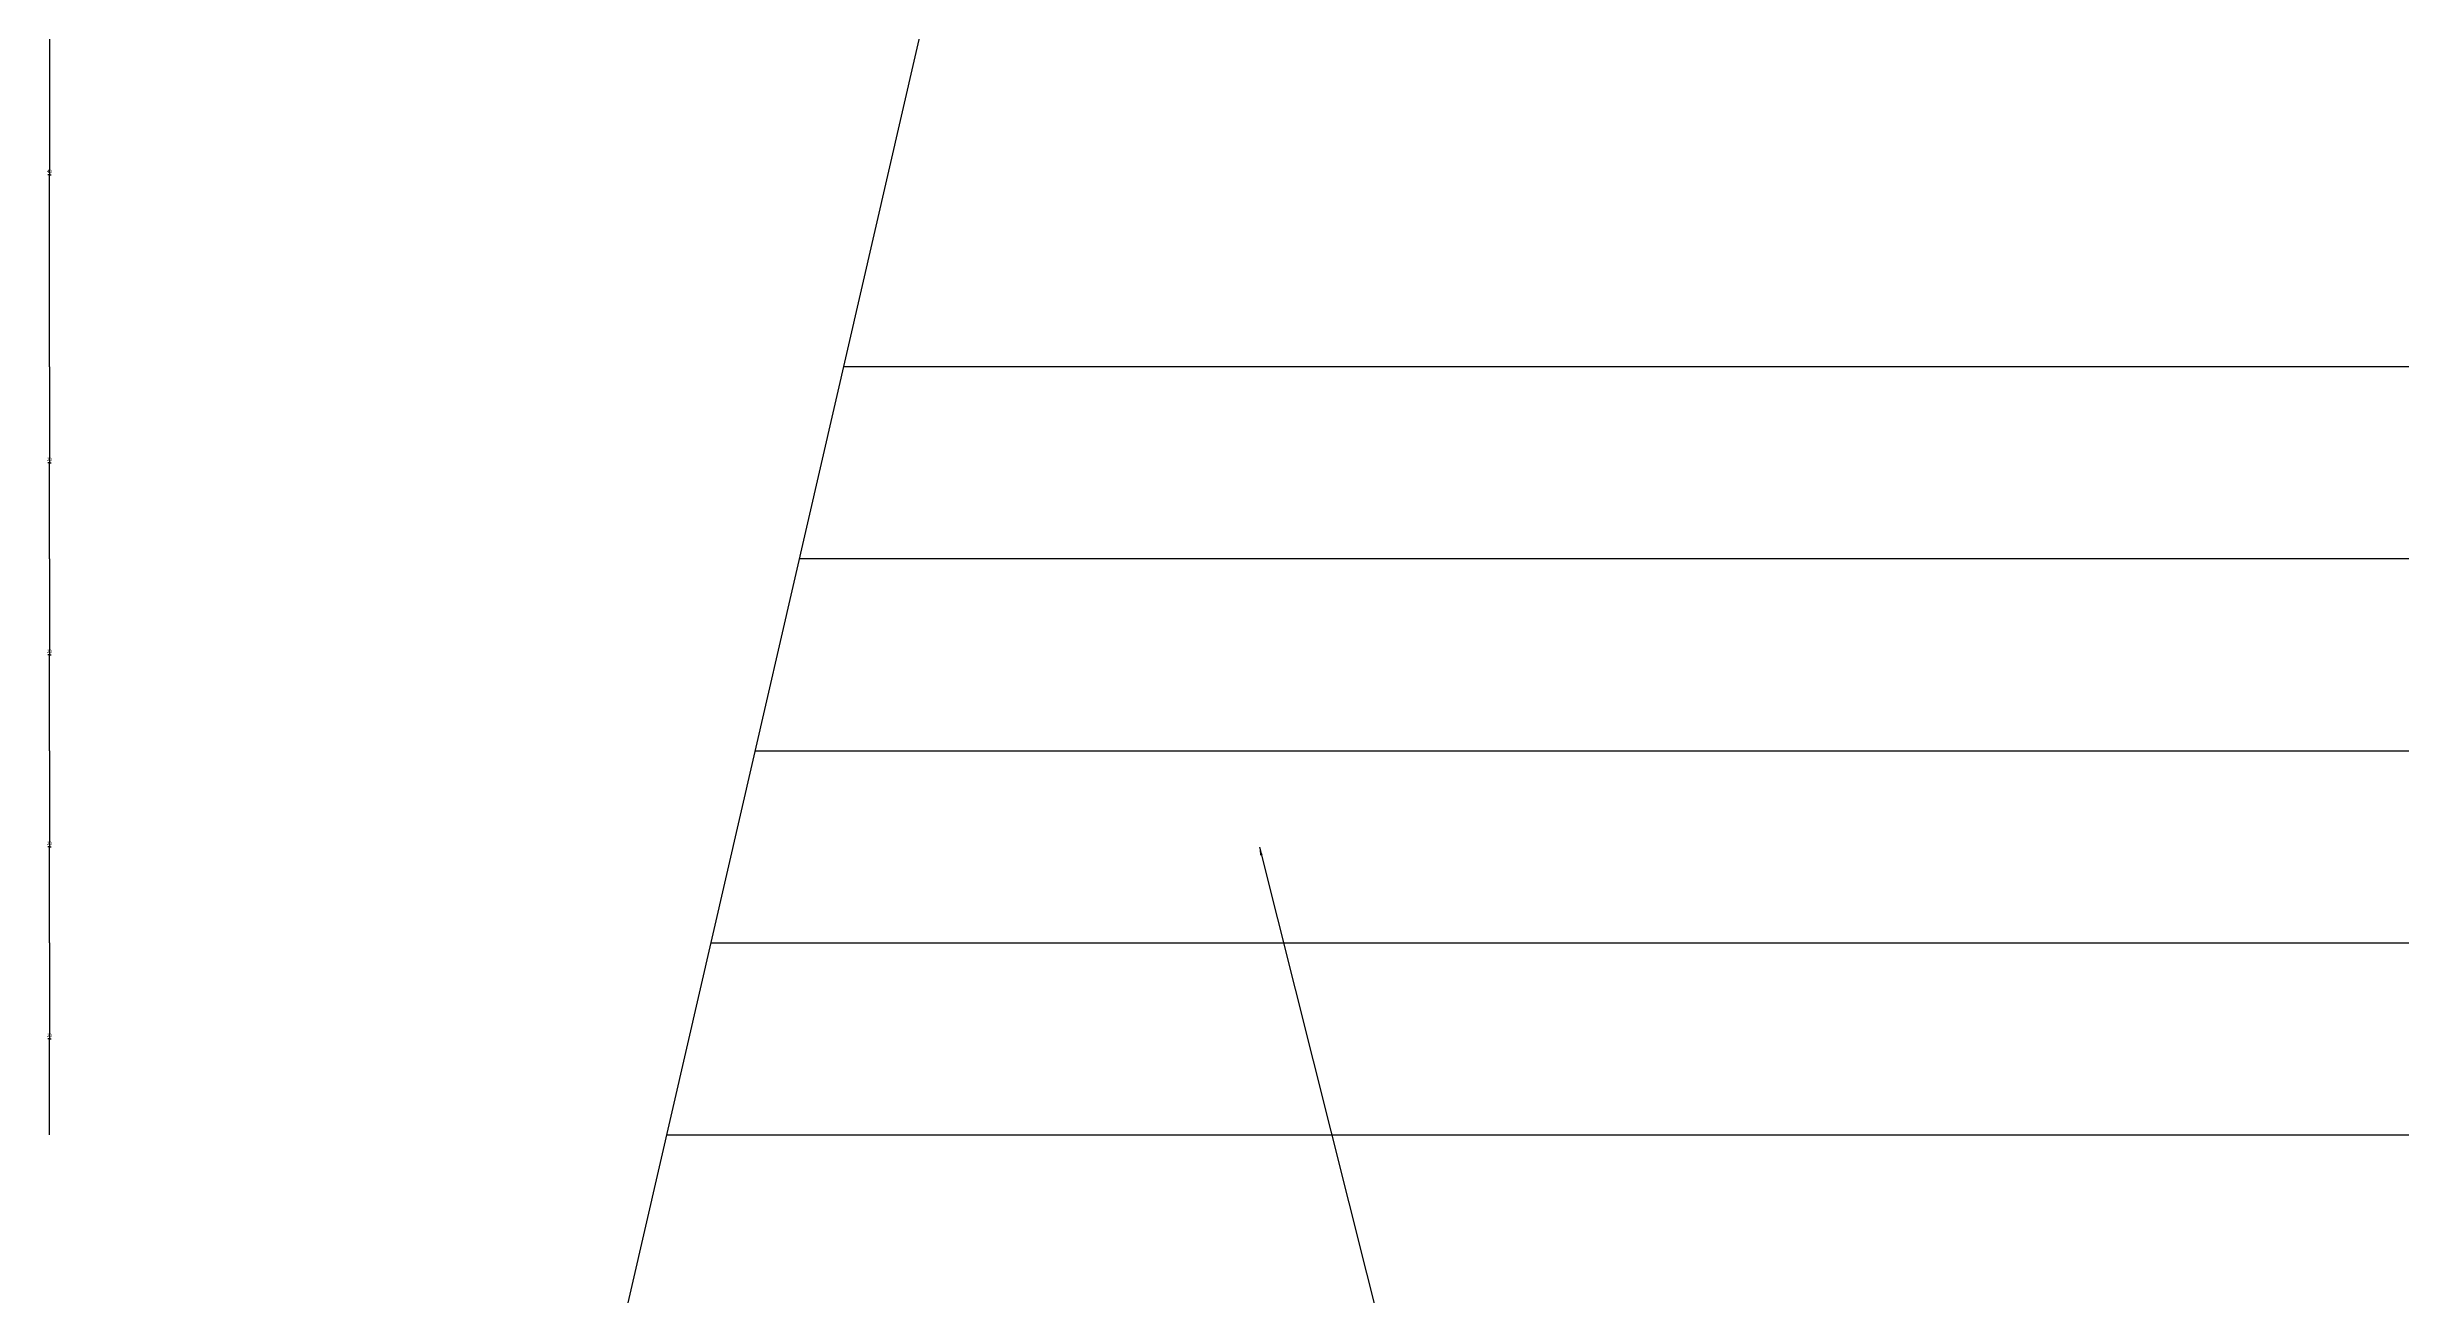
# Model space of a CAD drawing. Header units: metres. Extents: x 257 to 5327, y 365 to 7077.
# Drawn here: x 500 to 1236, y 794 to 1184 of the extents above; entities that cross this region are included whole.
import ezdxf

# ---------------------------------------------------------------- set-up
doc = ezdxf.new("R2010")
doc.units = ezdxf.units.M
for name, color, linetype in [('4', 4, 'Continuous'), ('7', 7, 'Continuous'), ('DIM', 3, 'Continuous')]:
    doc.layers.add(name, color=color, linetype=linetype)
doc.dimstyles.get("Standard").update_dxf_attribs({"dimtxt": 2.5, "dimasz": 2.5, "dimexe": 1.25, "dimexo": 0.625, "dimtad": 1, "dimcen": 2.5, "dimazin": 3, "dimtfac": 1, "dimtmove": 0, "dimatfit": 3})

# ---------------------------------------------------------------- blocks, each defined once
blk = doc.blocks.new('*D14')
for p, q in [((500.89, 963.69), (500.89, 933.69)), ((500.64, 933.69), (500.39, 933.69)), ((500.89, 903.69), (500.89, 933.69)), ((500.89, 933.69), (500.89, 933.69)), ((501.14, 933.69), (501.39, 933.69))]:
    blk.add_line(p, q)
at = {"layer": 'Defpoints'}
for p in [(500.89, 963.69), (500.89, 933.69), (500.89, 903.69)]:
    blk.add_point(p, dxfattribs=at)
at = {"layer": 'DIM', "insert": (500.89, 934.815), "char_height": 1, "attachment_point": 5}
blk.add_mtext('20', dxfattribs=at)
blk = doc.blocks.new('*D15')
for p, q in [((500.89, 903.69), (500.89, 873.69)), ((500.64, 873.69), (500.39, 873.69)), ((500.89, 843.69), (500.89, 873.69)), ((500.89, 873.69), (500.89, 873.69)), ((501.14, 873.69), (501.39, 873.69))]:
    blk.add_line(p, q)
at = {"layer": 'Defpoints'}
for p in [(500.89, 903.69), (500.89, 873.69), (500.89, 843.69)]:
    blk.add_point(p, dxfattribs=at)
at = {"layer": 'DIM', "insert": (500.89, 874.815), "char_height": 1, "attachment_point": 5}
blk.add_mtext('20', dxfattribs=at)
blk = doc.blocks.new('*D16')
for p, q in [((500.89, 1083.69), (500.89, 1053.69)), ((500.64, 1053.69), (500.39, 1053.69)), ((500.89, 1023.69), (500.89, 1053.69)), ((500.89, 1053.69), (500.89, 1053.69)), ((501.14, 1053.69), (501.39, 1053.69))]:
    blk.add_line(p, q)
at = {"layer": 'Defpoints'}
for p in [(500.89, 1083.69), (500.89, 1053.69), (500.89, 1023.69)]:
    blk.add_point(p, dxfattribs=at)
at = {"layer": 'DIM', "insert": (500.89, 1054.815), "char_height": 1, "attachment_point": 5}
blk.add_mtext('20', dxfattribs=at)
blk = doc.blocks.new('*D17')
for p, q in [((500.89, 1023.69), (500.89, 993.69)), ((500.64, 993.69), (500.39, 993.69)), ((500.89, 963.69), (500.89, 993.69)), ((500.89, 993.69), (500.89, 993.69)), ((501.14, 993.69), (501.39, 993.69))]:
    blk.add_line(p, q)
at = {"layer": 'Defpoints'}
for p in [(500.89, 1023.69), (500.89, 993.69), (500.89, 963.69)]:
    blk.add_point(p, dxfattribs=at)
at = {"layer": 'DIM', "insert": (500.89, 994.815), "char_height": 1, "attachment_point": 5}
blk.add_mtext('20', dxfattribs=at)
blk = doc.blocks.new('*D18')
for p, q in [((500.89, 1203.69), (500.89, 1143.69)), ((500.64, 1143.69), (500.39, 1143.69)), ((500.89, 1083.69), (500.89, 1143.69)), ((500.89, 1143.69), (500.89, 1143.69)), ((501.14, 1143.69), (501.39, 1143.69))]:
    blk.add_line(p, q)
at = {"layer": 'Defpoints'}
for p in [(500.89, 1203.69), (500.89, 1143.69), (500.89, 1083.69)]:
    blk.add_point(p, dxfattribs=at)
at = {"layer": 'DIM', "insert": (500.89, 1144.815), "char_height": 1, "attachment_point": 5}
blk.add_mtext('40', dxfattribs=at)

msp = doc.modelspace()

# ---------------------------------------------------------------- linework, layer by layer
at = {"layer": '4'}
for p, q in [((1340.52, 1023.69), (735.26, 1023.69)), ((693.83, 843.69), (2331.21, 843.69))]:
    msp.add_line(p, q, dxfattribs=at)
at = {"layer": '7'}
for p, q in [((1280.52, 1083.69), (749.08, 1083.69)), ((721.45, 963.69), (2310.1, 963.69)), ((707.64, 903.69), (2320.65, 903.69))]:
    msp.add_line(p, q, dxfattribs=at)
at = {"layer": 'DIM'}
msp.add_line((631.52, 572.97), (888.7, 1690.27), dxfattribs=at)

# ---------------------------------------------------------------- dimensions: what is measured, and where the dimension line sits
for base, p1, p2, text, picture, middle in [((500.89, 1143.69), (500.89, 1203.69), (500.89, 1083.69), '40', '*D18', (500.89, 1144.815)), ((500.89, 1053.69), (500.89, 1083.69), (500.89, 1023.69), '20', '*D16', (500.89, 1054.815)), ((500.89, 993.69), (500.89, 1023.69), (500.89, 963.69), '20', '*D17', (500.89, 994.815)), ((500.89, 933.69), (500.89, 963.69), (500.89, 903.69), '20', '*D14', (500.89, 934.815)), ((500.89, 873.69), (500.89, 903.69), (500.89, 843.69), '20', '*D15', (500.89, 874.815))]:
    dim = msp.add_linear_dim(base=base, p1=p1, p2=p2, text=text, dimstyle='Standard', dxfattribs=at)
    dim.commit()
    dim.dimension.update_dxf_attribs({"geometry": picture, "text_midpoint": middle})

# ---------------------------------------------------------------- leaders
msp.add_leader([(878.96, 933.56), (1008.49, 418.99)], dimstyle='Standard', dxfattribs=at)

doc.saveas('drawing.dxf')
